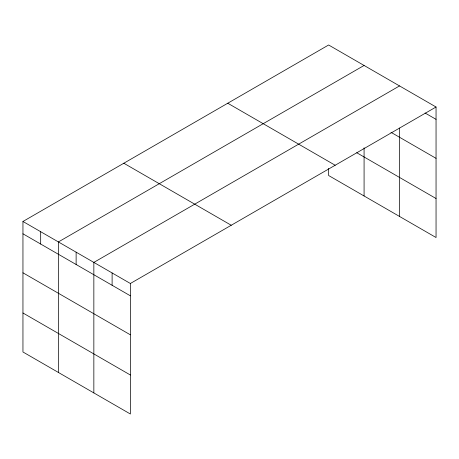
<?xml version="1.0" encoding="UTF-8"?>
<svg xmlns="http://www.w3.org/2000/svg" width="459" height="459" viewBox="0 0 459 459"><rect width="100%" height="100%" fill="white"/><g stroke="black" fill="none" stroke-linecap="round" stroke-linejoin="round"><path stroke-width="0.69" d="M436.05 107.01L328.627 44.993L22.95 221.473L22.95 351.99L130.373 414.007L130.373 283.49L436.05 107.01L436.05 237.527L328.627 175.51L328.627 168.419M399.525 128.038L399.525 216.441M364.079 65.459L58.402 241.939L58.402 372.456M399.525 85.925L93.848 262.405L93.848 392.921M425.091 113.012L436.05 119.34M390.97 132.312L436.05 158.344M356.741 152.738L436.05 198.523M227.756 103.229L335.179 165.251M123.821 163.232L231.244 225.254M22.95 221.473L130.373 283.49M22.95 233.803L130.373 295.82M22.95 272.801L130.373 334.823M22.95 312.986L130.373 375.009M364.079 147.809L364.079 195.976M112.111 272.95L112.111 285.28M76.125 252.175L76.125 264.499M40.673 231.703L40.673 244.033"/></g></svg>
